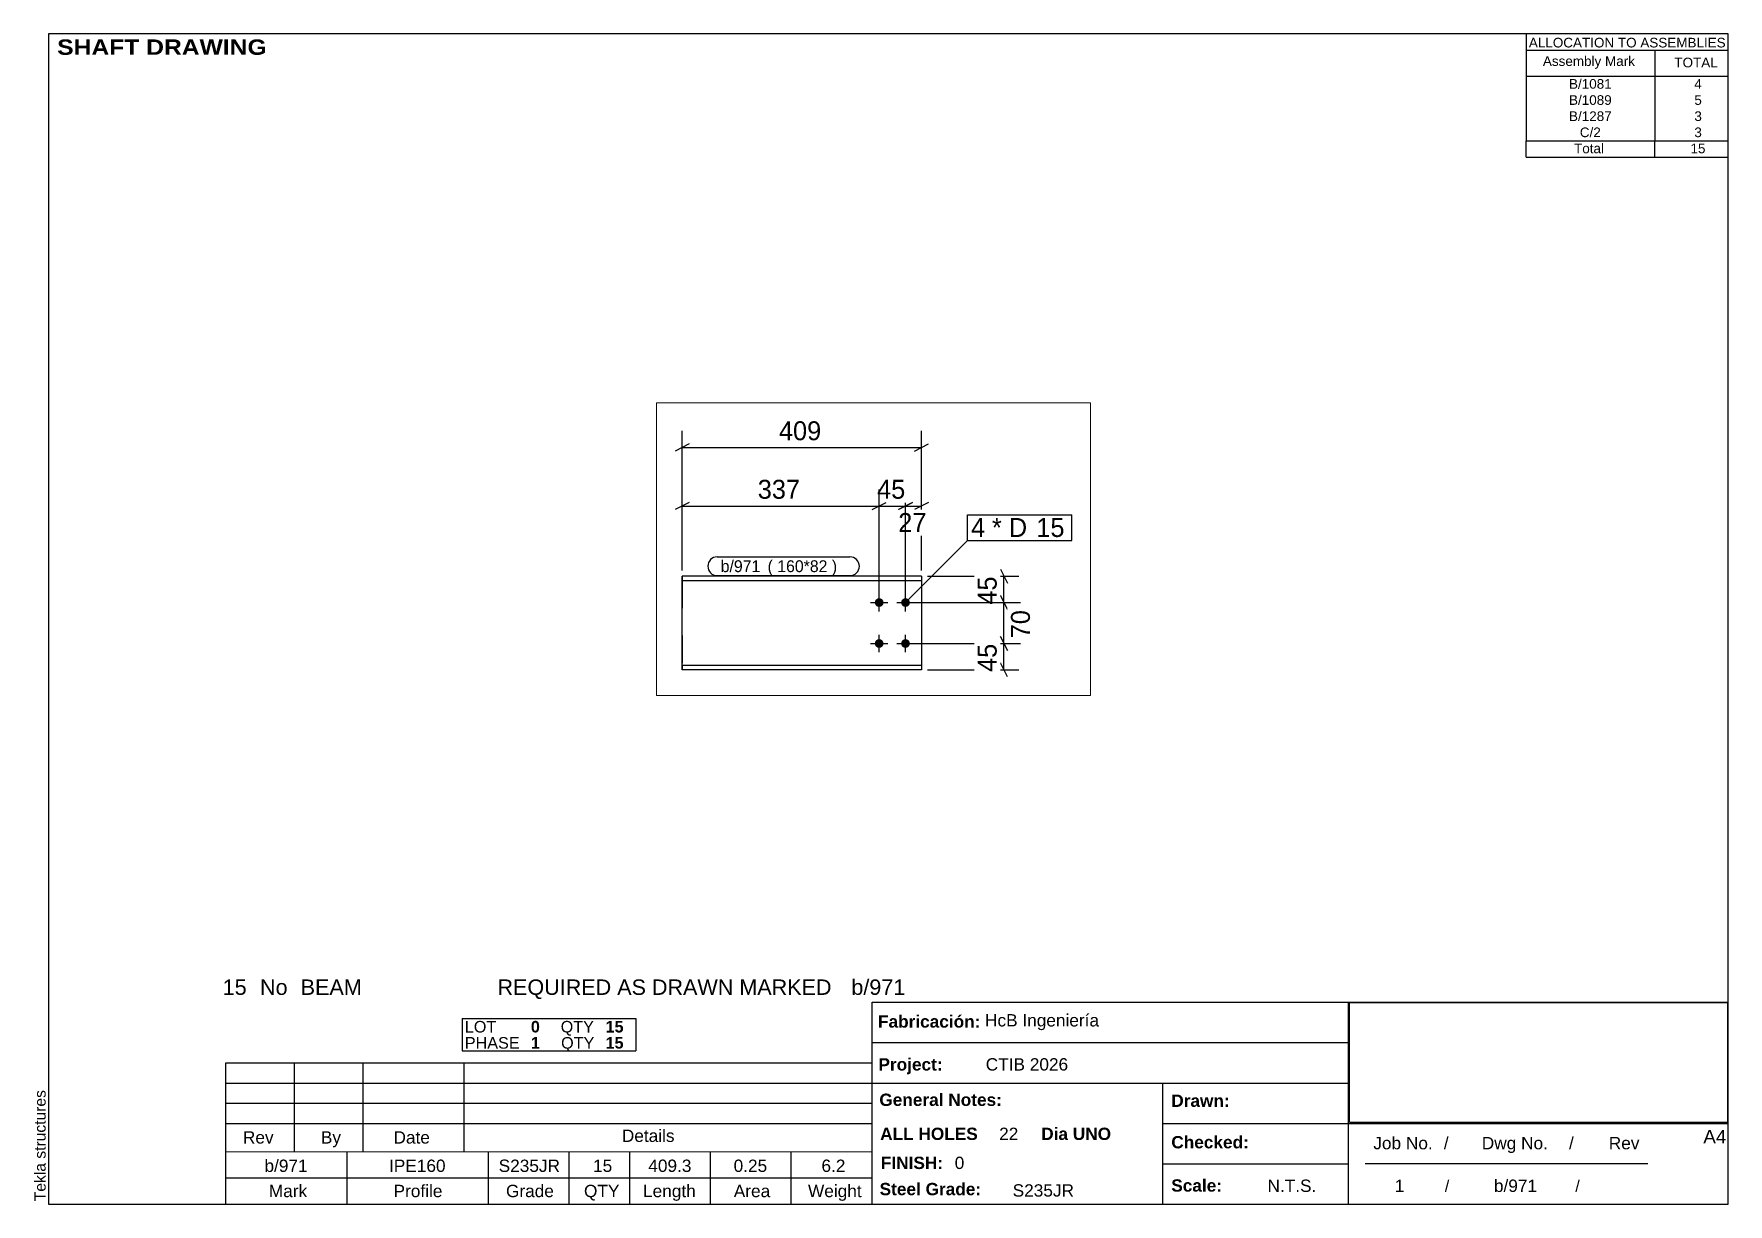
# Paper-space layout 'Layout1' of a CAD drawing. Header units: millimetres. Extents: x 2 to 292, y 5 to 205.
# The model-space entities are those that its viewports show. They can reach past a viewport. Long polylines and large blocks are cut down to what shows.
import ezdxf

# ---------------------------------------------------------------- set-up
doc = ezdxf.new("R2010")
doc.units = ezdxf.units.MM
doc.linetypes.add('DXK_LINE_DOT4', pattern=[0.9408, 0.4704, -0.4704])
doc.layers.add('Viewport layer', color=7, linetype='Continuous', plot=False)
doc.styles.add('Arial', font='ARIAL.TTF', dxfattribs={"height": 0.2})
doc.styles.add('Arial Black', font='ARIBLK.TTF', dxfattribs={"height": 0.2})
doc.styles.add('Arial Bold', font='ARIALBD.TTF', dxfattribs={"height": 0.2})
doc.styles.add('Comic Sans MS', font='COMIC.TTF', dxfattribs={"height": 0.2})

msp = doc.modelspace()

# ---------------------------------------------------------------- hatches: boundary and pattern name
at = {"linetype": 'Continuous'}
for points in [[(373.3, 159, -1), (388.3, 159, -1)], [(418.3, 159, -1), (433.3, 159, -1)], [(373.3, 89, -1), (388.3, 89, -1)], [(418.3, 89, -1), (433.3, 89, -1)]]:
    msp.add_hatch(color=3, dxfattribs=at).paths.add_polyline_path(points)

# ---------------------------------------------------------------- linework, layer by layer
at = {"color": 8, "linetype": 'Continuous'}
for p, q in [((44, 214), (44, 452.4)), ((453.3, 214), (453.3, 452.4)), ((56, 430), (32, 418)), ((44, 424), (453.3, 424)), ((441.3, 418), (465.3, 430)), ((44, 214), (44, 352.4)), ((380.8, 169), (380.8, 352.4)), ((425.8, 169), (425.8, 349.6)), ((453.3, 214), (453.3, 349.6)), ((56, 330), (32, 318)), ((413.8, 318), (437.8, 330)), ((425.8, 324), (453.3, 324)), ((465.3, 330), (441.3, 318)), ((463.3, 204), (619.6, 204)), ((588, 216), (600, 192)), ((594, 159), (594, 204)), ((435.8, 159), (619.6, 159)), ((600, 147), (588, 171)), ((435.8, 89), (622.4, 89)), ((600, 77), (588, 101)), ((463.3, 44), (619.6, 44)), ((600, 32), (588, 56))]:
    msp.add_line(p, q, dxfattribs=at)
at = {"color": 7, "linetype": 'Continuous'}
for p, q in [((710.1, 265.1), (710.1, 309.1)), ((44, 196.6), (44, 204)), ((44, 204), (44, 204)), ((453.3, 204), (44, 204)), ((453.3, 204), (453.3, 44)), ((44, 51.4), (44, 196.6)), ((44, 196.6), (44, 196.6)), ((44, 196.6), (453.3, 196.6)), ((44, 44), (44, 51.4)), ((44, 51.4), (44, 51.4)), ((453.3, 51.4), (44, 51.4)), ((44, 44), (44, 44)), ((453.3, 44), (44, 44))]:
    msp.add_line(p, q, dxfattribs=at)
at = {"color": 7, "linetype": 'DXK_LINE_DOT4'}
for p, q in [((44, 204), (44, 196.6)), ((44, 204), (44, 204)), ((44, 196.6), (44, 196.6)), ((44, 196.6), (44, 51.4)), ((44, 196.6), (44, 196.6)), ((44, 196.6), (44, 196.6)), ((44, 196.6), (44, 196.6)), ((44, 51.4), (44, 51.4)), ((44, 51.4), (44, 44)), ((44, 51.4), (44, 51.4)), ((44, 51.4), (44, 51.4)), ((44, 51.4), (44, 51.4)), ((44, 44), (44, 44))]:
    msp.add_line(p, q, dxfattribs=at)
at = {"color": 3, "linetype": 'Continuous'}
for p, q in [((380.8, 144), (380.8, 174)), ((425.8, 144), (425.8, 174)), ((365.8, 159), (395.8, 159)), ((410.8, 159), (440.8, 159)), ((365.8, 89), (395.8, 89)), ((380.8, 74), (380.8, 104)), ((410.8, 89), (440.8, 89)), ((425.8, 74), (425.8, 104))]:
    msp.add_line(p, q, dxfattribs=at)

# ---------------------------------------------------------------- wipeouts: each hides what was drawn before it
at = {"color": 0}
msp.add_wipeout([(563.9, 271.1), (563.9, 303.1), (537.8, 303.1), (537.8, 271.1)], dxfattribs=at)

# ---------------------------------------------------------------- next in the draw order: wipeouts: each hides what was drawn before it
for points in [[(294.1, 430), (294.1, 474.8), (203.1, 474.8), (203.1, 430)], [(472, 273.2), (472, 318), (407, 318), (407, 273.2)], [(563.9, 271.1), (563.9, 303.1), (537.8, 303.1), (537.8, 271.1)], [(184.1, 211), (184.1, 231), (110, 231), (110, 211)], [(588, 214), (543.2, 214), (543.2, 149), (588, 149)]]:
    msp.add_wipeout(points, dxfattribs=at)

# ---------------------------------------------------------------- next in the draw order: linework, layer by layer
at = {"color": 8, "linetype": 'Continuous'}
for p, q in [((425.8, 169), (425.8, 352.4)), ((368.8, 318), (392.8, 330)), ((380.8, 324), (425.8, 324)), ((437.8, 330), (413.8, 318)), ((435.8, 159), (622.4, 159)), ((588, 171), (600, 147)), ((594, 89), (594, 159))]:
    msp.add_line(p, q, dxfattribs=at)
at = {"color": 7, "linetype": 'Continuous'}
for p, q in [((531.8, 265.1), (531.8, 309.1)), ((425.8, 159), (531.8, 265.1))]:
    msp.add_line(p, q, dxfattribs=at)

# ---------------------------------------------------------------- next in the draw order: texts
at = {"color": 3, "style": 'Comic Sans MS'}
for s, p in [('409', (209.5, 436.4)), ('27', (413.4, 279.6))]:
    msp.add_text(s, height=32.38, dxfattribs=at).set_placement(p)
msp.add_text('45', height=32.38, rotation=90.0002, dxfattribs=at).set_placement((581.6, 155.4))

# ---------------------------------------------------------------- next in the draw order: wipeouts: each hides what was drawn before it
at = {"color": 0}
for points in [[(639.7, 271.1), (639.7, 303.1), (573.5, 303.1), (573.5, 271.1)], [(184.1, 211), (184.1, 231), (110, 231), (110, 211)]]:
    msp.add_wipeout(points, dxfattribs=at)

# ---------------------------------------------------------------- next in the draw order: linework, layer by layer
at = {"color": 7, "linetype": 'Continuous'}
msp.add_arc((104, 221), 16, 90, 270, dxfattribs=at)

# ---------------------------------------------------------------- next in the draw order: wipeouts: each hides what was drawn before it
at = {"color": 0}
for points in [[(435.7, 330), (435.7, 374.8), (370.8, 374.8), (370.8, 330)], [(639.7, 271.1), (639.7, 303.1), (573.5, 303.1), (573.5, 271.1)], [(324.9, 211), (324.9, 231), (190.1, 231), (190.1, 211)], [(644.8, 156.5), (600, 156.5), (600, 91.5), (644.8, 91.5)]]:
    msp.add_wipeout(points, dxfattribs=at)

# ---------------------------------------------------------------- next in the draw order: linework, layer by layer
at = {"color": 8, "linetype": 'Continuous'}
for p, q in [((380.8, 169), (380.8, 352.4)), ((44, 324), (380.8, 324)), ((368.8, 318), (392.8, 330)), ((435.8, 89), (619.6, 89)), ((588, 101), (600, 77)), ((594, 44), (594, 89))]:
    msp.add_line(p, q, dxfattribs=at)

# ---------------------------------------------------------------- next in the draw order: texts
at = {"color": 3, "style": 'Comic Sans MS'}
for s, height, p in [('45', 32.38, (377.2, 336.4)), ('4', 32.4, (537.8, 271.1)), ('* D', 32.38, (573.5, 271.1))]:
    msp.add_text(s, height=height, dxfattribs=at).set_placement(p)
msp.add_text('70', height=32.38, rotation=90.0002, dxfattribs=at).set_placement((638.4, 97.9))

# ---------------------------------------------------------------- next in the draw order: wipeouts: each hides what was drawn before it
at = {"color": 0}
for points in [[(694.5, 271.1), (694.5, 303.1), (649.3, 303.1), (649.3, 271.1)], [(324.9, 211), (324.9, 231), (190.1, 231), (190.1, 211)]]:
    msp.add_wipeout(points, dxfattribs=at)

# ---------------------------------------------------------------- next in the draw order: linework, layer by layer
at = {"color": 7, "linetype": 'Continuous'}
for p, q in [((104, 237), (330.9, 237)), ((104, 205), (330.9, 205))]:
    msp.add_line(p, q, dxfattribs=at)
msp.add_arc((330.9, 221), 16, 270, 90, dxfattribs=at)

# ---------------------------------------------------------------- next in the draw order: texts
at = {"color": 3, "style": 'Comic Sans MS'}
for s, height, p in [('b/971', 20.23, (110, 211)), ('(\xa0160*82\xa0) ', 20.234, (190.1, 211))]:
    msp.add_text(s, height=height, dxfattribs=at).set_placement(p)

# ---------------------------------------------------------------- next in the draw order: wipeouts: each hides what was drawn before it
at = {"color": 0}
for points in [[(257.9, 330), (257.9, 374.8), (166.9, 374.8), (166.9, 330)], [(694.5, 271.1), (694.5, 303.1), (649.3, 303.1), (649.3, 271.1)], [(588, 99), (543.2, 99), (543.2, 34), (588, 34)]]:
    msp.add_wipeout(points, dxfattribs=at)

# ---------------------------------------------------------------- next in the draw order: linework, layer by layer
at = {"color": 7, "linetype": 'Continuous'}
for p, q in [((531.8, 309.1), (710.1, 309.1)), ((531.8, 265.1), (710.1, 265.1))]:
    msp.add_line(p, q, dxfattribs=at)

# ---------------------------------------------------------------- next in the draw order: texts
at = {"color": 3, "style": 'Comic Sans MS'}
for s, p in [('337', (173.3, 336.4)), ('15', (649.3, 271.1))]:
    msp.add_text(s, height=32.38, dxfattribs=at).set_placement(p)
msp.add_text('45', height=32.38, rotation=90.0002, dxfattribs=at).set_placement((581.6, 40.4))

psp = doc.layouts.get("Layout1")

# ---------------------------------------------------------------- linework, layer by layer
at = {"color": 5, "linetype": 'Continuous'}
for p, q in [((292, 205), (5, 205)), ((5, 205), (5, 5)), ((292, 5), (292, 205)), ((5, 5), (292, 5))]:
    psp.add_line(p, q, dxfattribs=at)
at = {"color": 7, "linetype": 'Continuous'}
for p, q in [((257.51, 205), (257.51, 197.75)), ((257.57, 202.24), (292, 202.24)), ((279.49, 202.24), (279.49, 197.75)), ((257.51, 197.75), (257.51, 195)), ((257.57, 197.75), (292, 197.75)), ((279.49, 197.75), (279.49, 195)), ((257.51, 195), (257.51, 192.24)), ((279.49, 195), (279.49, 192.24)), ((257.51, 192.24), (257.51, 189.47)), ((279.49, 192.24), (279.49, 189.47)), ((257.51, 189.47), (257.51, 186.72)), ((279.49, 189.47), (279.49, 186.72)), ((257.51, 183.95), (257.51, 186.71)), ((257.54, 186.71), (292, 186.71)), ((279.49, 183.95), (279.49, 186.71)), ((257.51, 183.95), (292, 183.95)), ((145.72, 5), (145.72, 39.5)), ((145.75, 39.5), (292, 39.5)), ((227.14, 5), (227.14, 39.5)), ((75.68, 36.74), (105.35, 36.74)), ((75.68, 36.74), (75.68, 33.98)), ((105.35, 36.74), (105.35, 33.98)), ((75.68, 33.98), (75.68, 31.22)), ((105.35, 33.98), (105.35, 31.22)), ((145.72, 32.6), (227.14, 32.6)), ((35.31, 13.97), (35.31, 29.15)), ((35.31, 29.15), (145.71, 29.15)), ((47.04, 13.97), (47.04, 29.15)), ((58.77, 13.97), (58.77, 29.15)), ((75.68, 31.22), (105.35, 31.22)), ((76.02, 13.97), (76.02, 29.15)), ((145.71, 13.97), (145.71, 29.15)), ((35.31, 25.7), (145.71, 25.7)), ((145.72, 25.7), (227.14, 25.7)), ((195.4, 5), (195.4, 25.7)), ((35.31, 22.25), (145.71, 22.25)), ((35.31, 18.8), (145.71, 18.8)), ((195.4, 18.8), (292, 18.8)), ((35.31, 13.96), (145.71, 13.97)), ((35.31, 9.49), (35.31, 13.96)), ((56.01, 9.49), (56.01, 13.97)), ((80.16, 9.49), (80.16, 13.97)), ((93.96, 9.49), (93.96, 13.97)), ((104.31, 9.49), (104.31, 13.97)), ((118.11, 9.49), (118.11, 13.97)), ((131.91, 9.49), (131.91, 13.97)), ((195.4, 11.9), (227.14, 11.9)), ((229.99, 11.92), (278.29, 11.92)), ((35.31, 9.48), (145.72, 9.49)), ((35.31, 5), (35.31, 9.48)), ((56.01, 5), (56.01, 9.48)), ((80.16, 5), (80.16, 9.48)), ((93.96, 5), (93.96, 9.48)), ((104.31, 5), (104.31, 9.48)), ((118.11, 5), (118.11, 9.48)), ((131.91, 5), (131.91, 9.48))]:
    psp.add_line(p, q, dxfattribs=at)
at = {"color": 2, "linetype": 'Continuous'}
for p, q in [((227.28, 39.46), (291.86, 39.46)), ((227.29, 19.02), (227.29, 39.46)), ((291.96, 19.03), (291.96, 39.47)), ((227.28, 19.03), (291.86, 19.03))]:
    psp.add_line(p, q, dxfattribs=at)

# ---------------------------------------------------------------- texts
at = {"color": 7}
for s, height, style, p in [(' SHAFT DRAWING', 2.6342, 'Arial Black', (5.3, 201.42)), ('ALLOCATION TO ASSEMBLIES', 1.6475, 'Arial', (257.95, 202.68)), ('Assembly Mark', 1.6475, 'Arial', (260.35, 199.52)), ('TOTAL', 1.648, 'Arial', (282.81, 199.28)), ('REQUIRED AS DRAWN MARKED', 2.636, 'Arial', (81.71, 40.76)), ('b/971', 2.636, 'Arial', (142.18, 40.76)), ('15', 2.636, 'Arial', (34.75, 40.76)), ('No', 2.636, 'Arial', (41.13, 40.76)), ('BEAM', 2.636, 'Arial', (48.08, 40.76)), ('b/971', 2.109, 'Arial', (41.89, 10.5)), ('IPE160', 2.109, 'Arial', (63.17, 10.5)), ('S235JR', 2.109, 'Arial', (81.91, 10.5)), ('15', 2.109, 'Arial', (98.04, 10.5)), ('409.3', 2.109, 'Arial', (107.48, 10.5)), ('0.25', 2.109, 'Arial', (122.06, 10.5)), ('6.2', 2.109, 'Arial', (137.07, 10.5)), ('FINISH:', 2.107, 'Arial Bold', (147.22, 11)), ('0', 2.11, 'Arial', (159.84, 11))]:
    psp.add_text(s, height=height, dxfattribs=dict(at, style=style)).set_placement(p)
at = {"color": 7, "linetype": 'Continuous'}
for s, height, style, p in [('B/1081', 1.648, 'Arial', (264.81, 195.63)), ('4', 1.65, 'Arial', (286.23, 195.63)), ('B/1089', 1.648, 'Arial', (264.81, 192.87)), ('5', 1.65, 'Arial', (286.23, 192.87)), ('B/1287', 1.648, 'Arial', (264.81, 190.11)), ('3', 1.65, 'Arial', (286.23, 190.11)), ('C/2', 1.648, 'Arial', (266.66, 187.35)), ('3', 1.65, 'Arial', (286.23, 187.35)), ('Total', 1.648, 'Arial', (265.67, 184.6)), ('15', 1.648, 'Arial', (285.57, 184.6)), ('LOT', 1.977, 'Arial', (76.13, 34.33)), ('0', 1.98, 'Arial Bold', (87.41, 34.33)), ('QTY', 1.977, 'Arial', (92.51, 34.33)), ('15', 1.976, 'Arial Bold', (100.18, 34.33)), ('Fabricación:', 2.1074, 'Arial Bold', (146.73, 35.16)), ('HcB Ingeniería', 2.1088, 'Arial', (165.02, 35.36)), ('PHASE', 1.977, 'Arial', (76.13, 31.57)), ('1', 1.98, 'Arial Bold', (87.41, 31.57)), ('QTY', 1.977, 'Arial', (92.58, 31.57)), ('15', 1.976, 'Arial Bold', (100.18, 31.57)), ('Project:', 2.107, 'Arial Bold', (146.81, 27.83)), ('CTIB 2026', 2.109, 'Arial', (165.14, 27.83)), ('General Notes:', 2.1074, 'Arial Bold', (146.96, 21.78)), ('Drawn:', 2.107, 'Arial Bold', (196.85, 21.62)), ('Rev', 2.109, 'Arial', (38.21, 15.35)), ('By', 2.109, 'Arial', (51.53, 15.35)), ('Date', 2.109, 'Arial', (63.94, 15.35)), ('Details', 2.109, 'Arial', (102.96, 15.63)), ('ALL HOLES', 2.107, 'Arial Bold', (147.1, 15.96)), ('22', 2.109, 'Arial', (167.43, 15.96)), ('Dia UNO', 2.107, 'Arial Bold', (174.62, 15.96)), ('A4', 2.307, 'Arial', (287.76, 15.38)), ('Checked:', 2.107, 'Arial Bold', (196.85, 14.53)), ('Job No.', 2.109, 'Arial', (231.37, 14.37)), ('/', 2.11, 'Arial', (243.42, 14.37)), ('Dwg No.', 2.109, 'Arial', (249.91, 14.37)), ('/', 2.11, 'Arial', (264.81, 14.37)), ('Rev', 2.109, 'Arial', (271.61, 14.37)), ('Steel Grade:', 2.1074, 'Arial Bold', (147.01, 6.52)), ('Scale:', 2.107, 'Arial Bold', (196.85, 7.13)), ('N.T.S.', 2.109, 'Arial', (213.29, 7.08)), ('1', 2.11, 'Arial', (235.04, 7.08)), ('/', 1.98, 'Arial', (243.58, 7.08)), ('b/971', 2.109, 'Arial', (251.98, 7.08)), ('/', 1.98, 'Arial', (265.88, 7.08)), ('Mark', 2.109, 'Arial', (42.64, 6.19)), ('Profile', 2.109, 'Arial', (63.95, 6.19)), ('Grade', 2.109, 'Arial', (83.16, 6.19)), ('QTY', 2.109, 'Arial', (96.49, 6.19)), ('Length', 2.109, 'Arial', (106.58, 6.19)), ('Area', 2.109, 'Arial', (122.09, 6.19)), ('Weight', 2.109, 'Arial', (134.77, 6.19)), ('S235JR', 2.109, 'Arial', (169.74, 6.28))]:
    psp.add_text(s, height=height, dxfattribs=dict(at, style=style)).set_placement(p)
at = {"color": 174, "linetype": 'Continuous', "style": 'Arial'}
psp.add_text('Tekla structures', height=1.9102, rotation=90, dxfattribs=at).set_placement((4.5, 5.5))

# ---------------------------------------------------------------- viewports
at = {"layer": 'Viewport layer', "view_target_point": (371.07, 250.2)}
psp.add_viewport(center=(145.96, 116.93), size=(74.21, 50.04), view_center_point=(0, 0), view_height=500.4, dxfattribs=at)

doc.saveas('drawing.dxf')
